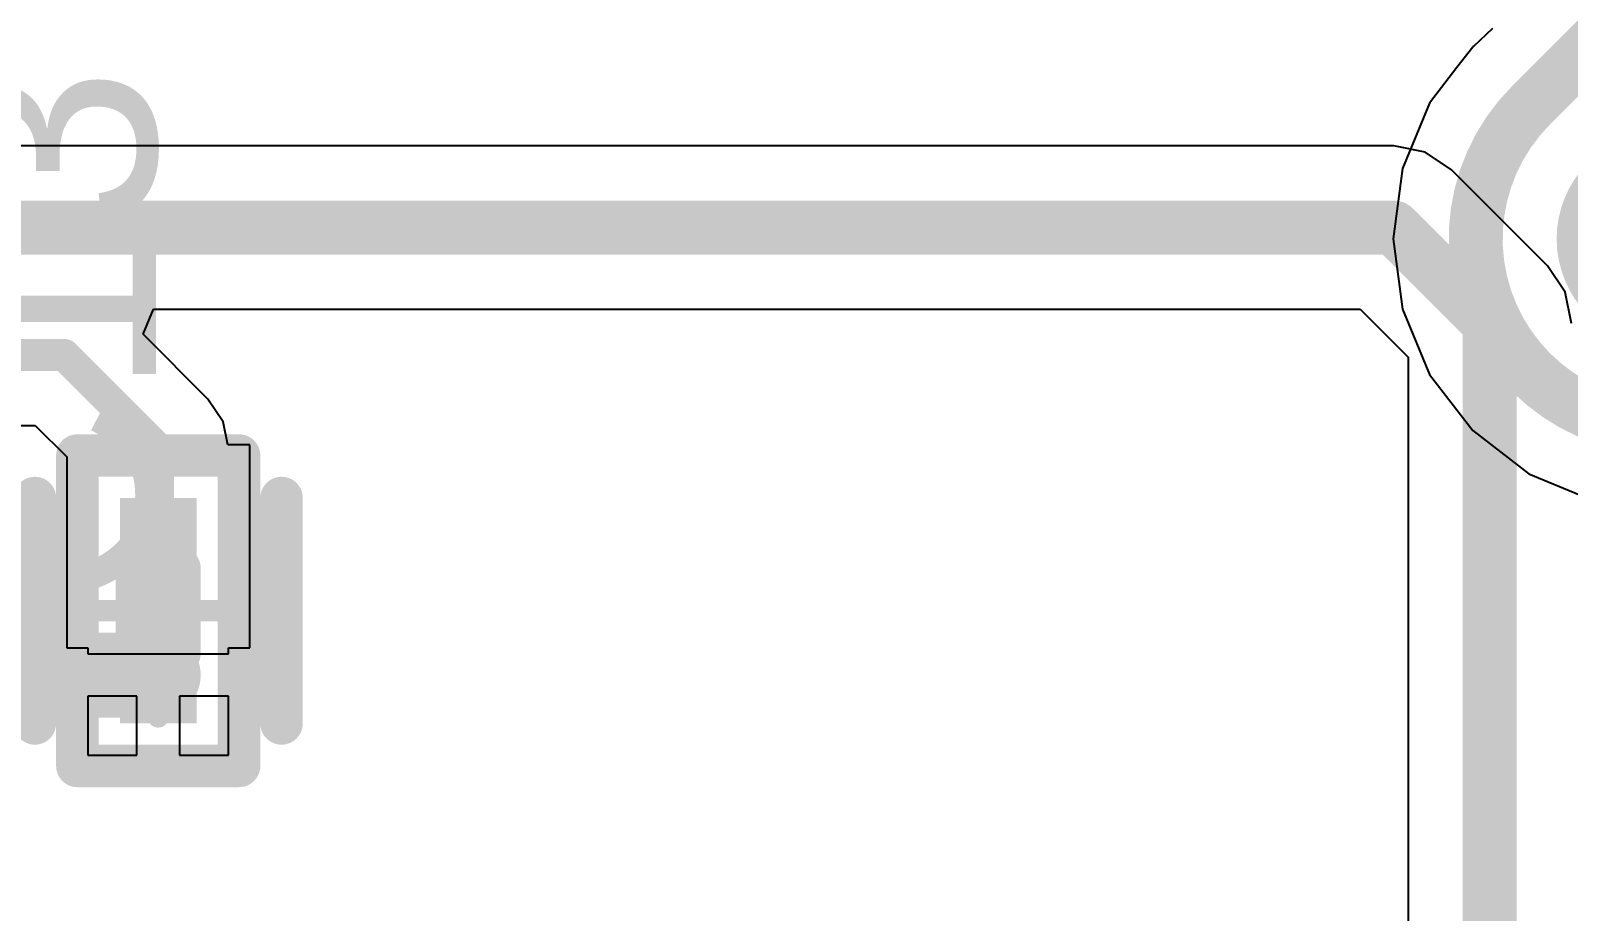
# Model space of a CAD drawing. Header units: millimetres. Extents: x 9.6 to 105, y 7.6 to 66.9.
# Drawn here: x 84.62 to 91.85, y 25.38 to 29.53 of the extents above; entities that cross this region are included whole.
import ezdxf

# ---------------------------------------------------------------- set-up
doc = ezdxf.new("R2010")
doc.units = ezdxf.units.MM
for name, color, linetype in [('BottomLayer', 5, 'Continuous'), ('Mechanical16', 56, 'Continuous'), ('Mechanical2', 216, 'Continuous'), ('Mechanical3', 76, 'Continuous'), ('Mechanical5', 56, 'Continuous'), ('TopLayer', 1, 'Continuous'), ('TopOverlay', 2, 'Continuous'), ('TopPaste', 8, 'Continuous'), ('TopSolder', 216, 'Continuous')]:
    doc.layers.add(name, color=color, linetype=linetype)
doc.styles.add('Arial', font='arial.ttf', dxfattribs={"height": 0.2})

msp = doc.modelspace()

# ---------------------------------------------------------------- hatches: boundary and pattern name
at = {"layer": 'TopLayer'}
for points in [[(85.0364, 26.872), (85.0364, 27.3276), (85.3976, 27.3276), (85.3976, 26.872)], [(85.0364, 26.2664), (85.0364, 26.722), (85.3976, 26.722), (85.3976, 26.2664)]]:
    msp.add_hatch(color=1, dxfattribs=at).paths.add_polyline_path(points)
at = {"layer": 'TopPaste'}
for points in [[(85.0364, 26.872), (85.0364, 27.3276), (85.3976, 27.3276), (85.3976, 26.872)], [(85.0364, 26.2664), (85.0364, 26.722), (85.3976, 26.722), (85.3976, 26.2664)]]:
    msp.add_hatch(color=8, dxfattribs=at).paths.add_polyline_path(points)
at = {"layer": 'TopSolder'}
for points in [[(85.0364, 26.872), (85.0364, 27.3276), (85.3976, 27.3276), (85.3976, 26.872)], [(85.0364, 26.2664), (85.0364, 26.722), (85.3976, 26.722), (85.3976, 26.2664)]]:
    msp.add_hatch(color=216, dxfattribs=at).paths.add_polyline_path(points)

# ---------------------------------------------------------------- linework, layer by layer
at = {"layer": 'BottomLayer'}
for p, q in [((91.4977, 29.5386), (91.4082, 29.4538)), ((91.4046, 29.4505), (91.3304, 29.3539)), ((91.4052, 29.4526), (91.4046, 29.4505)), ((91.407, 29.4538), (91.4052, 29.4526)), ((91.4082, 29.4538), (91.407, 29.4538)), ((91.407, 29.4538), (91.407, 29.4538)), ((91.3304, 29.3539), (91.2017, 29.1861)), ((91.2017, 29.1861), (91.0741, 28.8781)), ((91.0741, 28.8781), (91.0306, 28.5476)), ((91.0306, 28.5476), (91.0741, 28.2171)), ((91.0741, 28.2171), (91.2017, 27.9091)), ((91.2017, 27.9091), (91.4046, 27.6447)), ((91.4046, 27.6447), (91.4046, 27.6447)), ((91.4046, 27.6447), (91.4046, 27.6447)), ((91.4046, 27.6447), (91.6691, 27.4418)), ((91.6691, 27.4418), (91.977, 27.3142))]:
    msp.add_line(p, q, dxfattribs=at)
at = {"layer": 'BottomLayer', "const_width": 0.254}
msp.add_lwpolyline([(91.68, 29.1773), (92.576, 30.0733)], dxfattribs=at)
for points in [[(91.6789, 27.919, -0.414459), (91.6794, 29.1767)], [(91.6794, 29.1767, -0.000829), (91.68, 29.1773)], [(92.0375, 28.2788, -0.412398), (92.0371, 28.8159)], [(92.9369, 27.9197, -0.414553), (91.6789, 27.919)]]:
    msp.add_lwpolyline(points, format="xyb", dxfattribs=at)
at = {"layer": 'BottomLayer', "const_width": 0.127}
for points in [[(91.6159, 29.1767, 1), (91.7429, 29.1767, 1)], [(91.6159, 29.1767, 1), (91.7429, 29.1767, 1)], [(91.6165, 29.1773, 1), (91.7435, 29.1773, 1)], [(91.6165, 29.1773, 1), (91.7435, 29.1773, 1)], [(91.6154, 27.919, 1), (91.7424, 27.919, 1)], [(91.6154, 27.919, 1), (91.7424, 27.919, 1)]]:
    msp.add_lwpolyline(points, format="xyb", close=True, dxfattribs=at)
at = {"layer": 'Mechanical16', "const_width": 0.1}
for points in [[(85.217, 26.297), (85.217, 27.297)], [(84.717, 26.797), (85.717, 26.797)]]:
    msp.add_lwpolyline(points, dxfattribs=at)
at = {"layer": 'Mechanical16', "const_width": 0.05}
for points in [[(85.192, 27.297, 1), (85.242, 27.297, 1)], [(84.692, 26.797, 1), (84.742, 26.797, 1)], [(85.692, 26.797, 1), (85.742, 26.797, 1)], [(85.192, 26.297, 1), (85.242, 26.297, 1)]]:
    msp.add_lwpolyline(points, format="xyb", close=True, dxfattribs=at)
at = {"layer": 'Mechanical2', "const_width": 0.2}
for points in [[(85.117, 26.597), (85.117, 26.997)], [(85.117, 26.997), (85.317, 26.997)], [(85.317, 26.597), (85.317, 26.997)], [(85.117, 26.597), (85.317, 26.597)]]:
    msp.add_lwpolyline(points, dxfattribs=at)
at = {"layer": 'Mechanical2', "const_width": 0.1}
for points in [[(85.067, 26.997, 1), (85.167, 26.997, 1)], [(85.067, 26.997, 1), (85.167, 26.997, 1)], [(85.267, 26.997, 1), (85.367, 26.997, 1)], [(85.267, 26.997, 1), (85.367, 26.997, 1)], [(85.067, 26.597, 1), (85.167, 26.597, 1)], [(85.067, 26.597, 1), (85.167, 26.597, 1)], [(85.267, 26.597, 1), (85.367, 26.597, 1)], [(85.267, 26.597, 1), (85.367, 26.597, 1)]]:
    msp.add_lwpolyline(points, format="xyb", close=True, dxfattribs=at)
at = {"layer": 'Mechanical3', "const_width": 0.2}
for points in [[(84.8364, 26.0664), (84.8364, 27.5276)], [(84.8364, 27.5276), (85.5976, 27.5276)], [(85.5976, 26.0664), (85.5976, 27.5276)], [(84.8364, 26.0664), (85.5976, 26.0664)]]:
    msp.add_lwpolyline(points, dxfattribs=at)
at = {"layer": 'Mechanical3', "const_width": 0.1}
for points in [[(84.7864, 27.5276, 1), (84.8864, 27.5276, 1)], [(84.7864, 27.5276, 1), (84.8864, 27.5276, 1)], [(85.5476, 27.5276, 1), (85.6476, 27.5276, 1)], [(85.5476, 27.5276, 1), (85.6476, 27.5276, 1)], [(84.7864, 26.0664, 1), (84.8864, 26.0664, 1)], [(84.7864, 26.0664, 1), (84.8864, 26.0664, 1)], [(85.5476, 26.0664, 1), (85.6476, 26.0664, 1)], [(85.5476, 26.0664, 1), (85.6476, 26.0664, 1)]]:
    msp.add_lwpolyline(points, format="xyb", close=True, dxfattribs=at)
at = {"layer": 'Mechanical5', "const_width": 0.2}
for points in [[(84.8364, 26.0664), (84.8364, 27.5276)], [(84.8364, 27.5276), (85.5976, 27.5276)], [(85.5976, 26.0664), (85.5976, 27.5276)], [(84.8364, 26.0664), (85.5976, 26.0664)]]:
    msp.add_lwpolyline(points, dxfattribs=at)
at = {"layer": 'Mechanical5', "const_width": 0.1}
for points in [[(84.7864, 27.5276, 1), (84.8864, 27.5276, 1)], [(84.7864, 27.5276, 1), (84.8864, 27.5276, 1)], [(85.5476, 27.5276, 1), (85.6476, 27.5276, 1)], [(85.5476, 27.5276, 1), (85.6476, 27.5276, 1)], [(84.7864, 26.0664, 1), (84.8864, 26.0664, 1)], [(84.7864, 26.0664, 1), (84.8864, 26.0664, 1)], [(85.5476, 26.0664, 1), (85.6476, 26.0664, 1)], [(85.5476, 26.0664, 1), (85.6476, 26.0664, 1)]]:
    msp.add_lwpolyline(points, format="xyb", close=True, dxfattribs=at)
at = {"layer": 'TopLayer'}
for p, q in [((91.0336, 28.9848), (79.9662, 28.9848)), ((91.1807, 28.9555), (91.0336, 28.9848)), ((91.0336, 28.9848), (91.0336, 28.9848)), ((91.3054, 28.8722), (91.1807, 28.9555)), ((91.7563, 28.4213), (91.3054, 28.8722)), ((91.8396, 28.2966), (91.7563, 28.4213)), ((91.7563, 28.4213), (91.7563, 28.4213)), ((91.8689, 28.1495), (91.8396, 28.2966)), ((85.1459, 28.0987), (85.1945, 28.216)), ((85.1945, 28.216), (90.8744, 28.216)), ((90.8744, 28.216), (91.1001, 27.9903)), ((85.4513, 27.7933), (85.1459, 28.0987)), ((91.1001, 27.9903), (91.1001, 24.3613)), ((85.5231, 27.6858), (85.4513, 27.7933)), ((83.838, 27.6696), (84.6377, 27.6696)), ((84.6377, 27.6696), (84.7864, 27.521)), ((85.5447, 27.5776), (85.5231, 27.6858)), ((85.6476, 27.5776), (85.5447, 27.5776)), ((85.6476, 26.622), (85.6476, 27.5776)), ((84.7864, 27.521), (84.7864, 26.622)), ((84.7864, 26.622), (84.8864, 26.622)), ((84.8864, 26.622), (84.8864, 26.5942)), ((84.8864, 26.5942), (85.217, 26.5942)), ((85.217, 26.5942), (85.5476, 26.5942)), ((85.5476, 26.5942), (85.5476, 26.622)), ((85.5476, 26.622), (85.6476, 26.622)), ((85.117, 26.3942), (84.8864, 26.3942)), ((84.8864, 26.3942), (84.8864, 26.1164)), ((85.117, 26.1164), (85.117, 26.3942)), ((85.5476, 26.3942), (85.317, 26.3942)), ((85.317, 26.3942), (85.317, 26.1164)), ((85.5476, 26.1164), (85.5476, 26.3942)), ((84.8864, 26.1164), (85.117, 26.1164)), ((85.317, 26.1164), (85.5476, 26.1164))]:
    msp.add_line(p, q, dxfattribs=at)
for points, const_width in [([(79.8576, 28.6004), (91.0336, 28.6004)], 0.254), ([(91.0336, 28.6004), (91.4845, 28.1495)], 0.254), ([(91.4845, 21.3635), (91.4845, 28.1495)], 0.254), ([(83.263, 28.001), (84.775, 28.001)], 0.15), ([(84.775, 28.001), (85.217, 27.559)], 0.15), ([(85.217, 27.0998), (85.217, 27.559)], 0.15), ([(84.4164, 26.4942), (85.217, 26.4942)], 0.4)]:
    msp.add_lwpolyline(points, dxfattribs=dict(at, const_width=const_width))
for points, const_width in [([(90.9701, 28.6004, 1), (91.0971, 28.6004, 1)], 0.127), ([(90.9701, 28.6004, 1), (91.0971, 28.6004, 1)], 0.127), ([(91.421, 28.1495, 1), (91.548, 28.1495, 1)], 0.127), ([(91.421, 28.1495, 1), (91.548, 28.1495, 1)], 0.127), ([(84.7375, 28.001, 1), (84.8125, 28.001, 1)], 0.075), ([(84.7375, 28.001, 1), (84.8125, 28.001, 1)], 0.075), ([(85.1795, 27.559, 1), (85.2545, 27.559, 1)], 0.075), ([(85.1795, 27.559, 1), (85.2545, 27.559, 1)], 0.075), ([(85.1795, 27.0998, 1), (85.2545, 27.0998, 1)], 0.075), ([(85.117, 26.4942, 1), (85.317, 26.4942, 1)], 0.2)]:
    msp.add_lwpolyline(points, format="xyb", close=True, dxfattribs=dict(at, const_width=const_width))
at = {"layer": 'TopOverlay', "const_width": 0.2}
for points in [[(84.6364, 26.2664), (84.6364, 27.3276)], [(85.7976, 26.2664), (85.7976, 27.3276)]]:
    msp.add_lwpolyline(points, dxfattribs=at)
at = {"layer": 'TopOverlay', "const_width": 0.1}
for points in [[(84.5864, 27.3276, 1), (84.6864, 27.3276, 1)], [(85.7476, 27.3276, 1), (85.8476, 27.3276, 1)], [(84.5864, 26.2664, 1), (84.6864, 26.2664, 1)], [(85.7476, 26.2664, 1), (85.8476, 26.2664, 1)]]:
    msp.add_lwpolyline(points, format="xyb", close=True, dxfattribs=at)

# ---------------------------------------------------------------- texts
at = {"layer": 'Mechanical5', "style": 'Arial'}
msp.add_text('C13', height=1, rotation=90, dxfattribs=at).set_placement((85.2059, 26.797))

doc.saveas('drawing.dxf')
